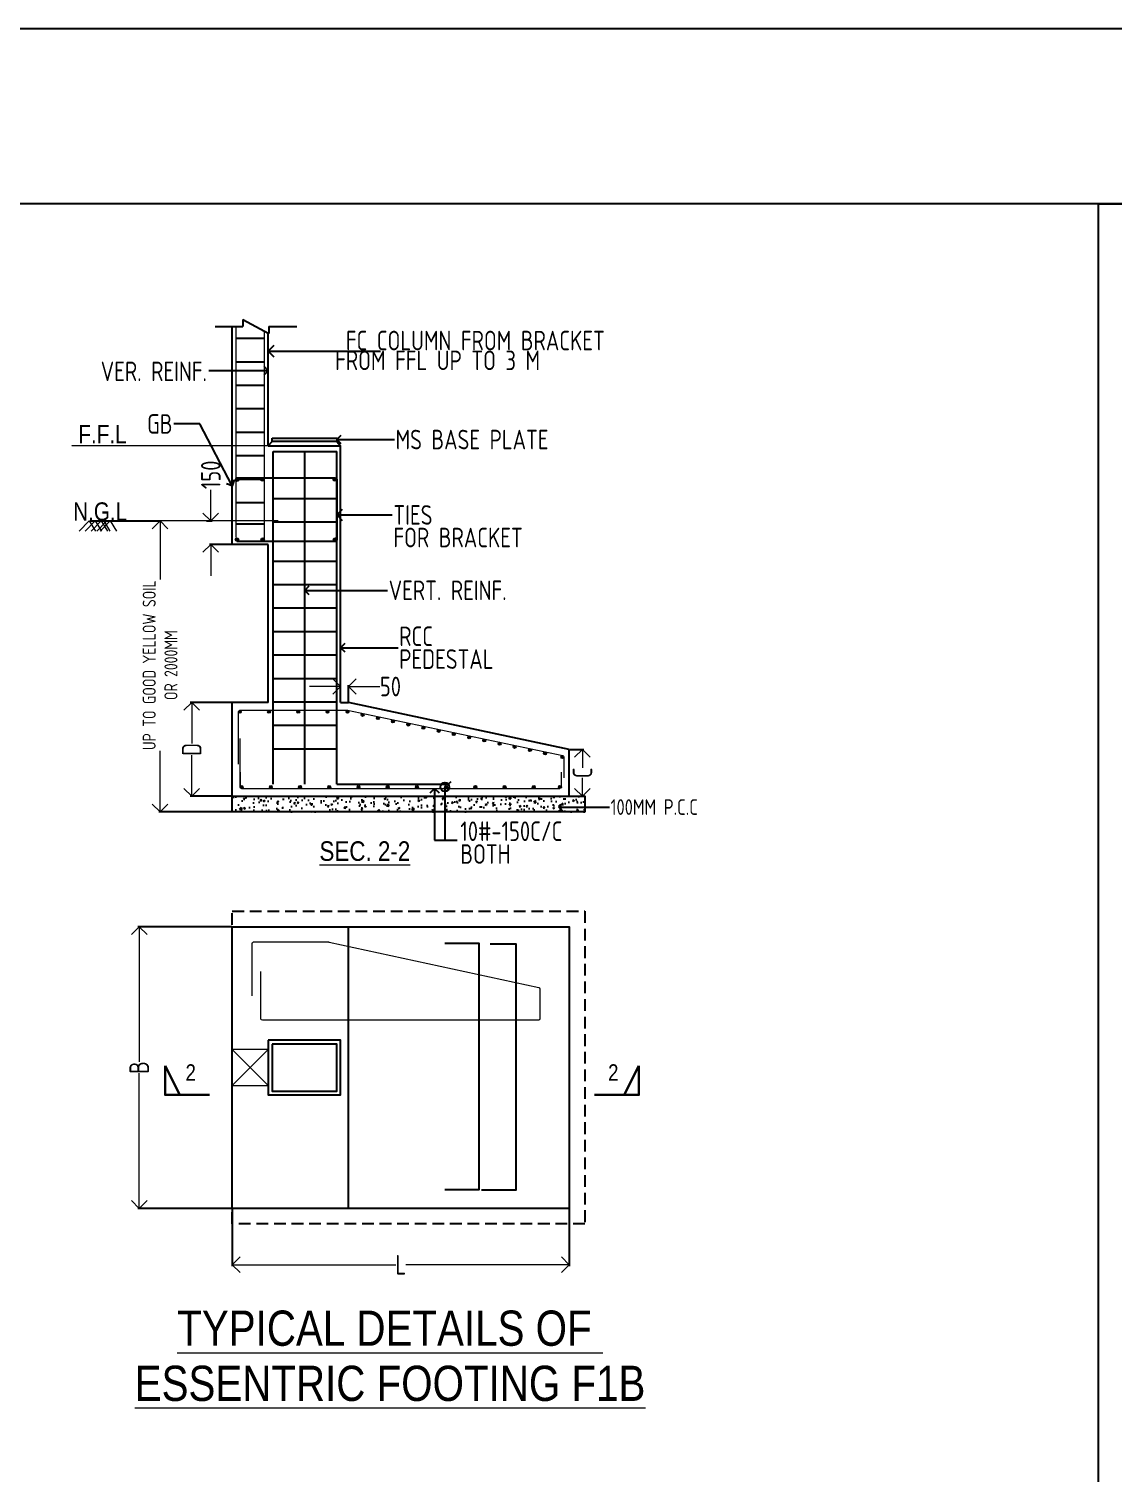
# Model space of a CAD drawing. Header units: millimetres. Extents: x 3470347 to 5996549, y -3470518 to 17149644.
# Drawn here: x 4939104 to 4952968, y 6913102 to 6931563 of the extents above; entities that cross this region are included whole.
import ezdxf
from ezdxf.enums import TextEntityAlignment as Align

# ---------------------------------------------------------------- set-up
doc = ezdxf.new("R2010")
doc.units = ezdxf.units.MM
doc.header["$MEASUREMENT"] = 0
doc.header["$PDMODE"] = 35
doc.header["$PDSIZE"] = -5
doc.linetypes.add('DASHED2', pattern=[0.375, 0.25, -0.125])
doc.linetypes.add('HIDDEN', pattern=[0.375, 0.25, -0.125])
doc.layers.get('0').update_dxf_attribs({"linetype": 'CONTINUOUS', "lineweight": 25})
doc.layers.get('DEFPOINTS').update_dxf_attribs({"linetype": 'CONTINUOUS', "lineweight": 25})
for name, color, linetype, lineweight in [('BLOCK', 7, 'CONTINUOUS', 30), ('L4', 4, 'CONTINUOUS', 30), ('PV_TEXT_ROMANS', 7, 'CONTINUOUS', 0), ('rDIMension', 1, 'CONTINUOUS', 18), ('rPCC DASH', 9, 'HIDDEN', 15), ('rRCC 1', 3, 'CONTINUOUS', 25), ('rRCC 2', 40, 'CONTINUOUS', 15), ('rREINF 1', 1, 'CONTINUOUS', 25), ('SHEET', 7, 'CONTINUOUS', 15), ('TEXT3', 7, 'CONTINUOUS', 30), ('TEXT6', 6, 'CONTINUOUS', 50)]:
    doc.layers.add(name, color=color, linetype=linetype, lineweight=lineweight)
doc.layers.add('S&T_HATCH', color=7, linetype='CONTINUOUS')
doc.styles.add('DIM', font='geniso.shx', dxfattribs={"width": 0.85})
doc.styles.add('J.P', font='ARIALN.TTF')
doc.styles.add('ROMANS', font='', dxfattribs={"width": 0.8})
doc.styles.get('ROMANS').set_extended_font_data('AR CENA')
doc.dimstyles.new('ST-150', dxfattribs={"dimscale": 75, "dimtxt": 3, "dimasz": 2, "dimexe": 0.18, "dimexo": 0.0625, "dimgap": 0.2, "dimtad": 0, "dimdec": 0, "dimlfac": 2, "dimzin": 0, "dimdsep": 46, "dimtxsty": 'DIM', "dimblk": 'OPEN90', "dimcen": 0.09, "dimclrd": 256, "dimclrt": 7, "dimadec": 0, "dimazin": 0, "dimtfac": 1, "dimtdec": 0, "dimtofl": 0, "dimtmove": 0, "dimatfit": 3, "dimldrblk": 'OPEN90', "dimfxl": 1, "dimtolj": 1, "dimtzin": 0, "dimlwd": -1, "dimarcsym": 0})
doc.dimstyles.new('ST-50', dxfattribs={"dimscale": 100, "dimtxt": 2.5, "dimasz": 2, "dimexe": 0.18, "dimexo": 0.0625, "dimgap": 0.2, "dimtad": 0, "dimdec": 0, "dimlfac": 0.5, "dimzin": 0, "dimdsep": 46, "dimtxsty": 'DIM', "dimblk": 'OPEN90', "dimcen": 0.09, "dimclrd": 256, "dimclrt": 7, "dimadec": 0, "dimazin": 0, "dimtfac": 1, "dimtdec": 0, "dimtofl": 0, "dimtmove": 0, "dimatfit": 3, "dimldrblk": 'OPEN90', "dimfxl": 1, "dimtolj": 1, "dimtzin": 0, "dimlwd": -1, "dimarcsym": 0})

# ---------------------------------------------------------------- blocks, each defined once
blk = doc.blocks.new('_Open90')
at = {"color": 0, "linetype": 'ByBlock', "lineweight": -2}
for p, q in [((0, 0), (-1, 0)), ((-0.5, 0.5), (0, 0)), ((0, 0), (-0.5, -0.5))]:
    blk.add_line(p, q, dxfattribs=at)
blk = doc.blocks.new('*D922')
at = {"layer": 'DEFPOINTS', "color": 0}
for p in [(4939876.032897387, 6925272.909281857), (4940781.549679698, 6925272.909281857), (4941705.131985363, 6921553.547064048)]:
    blk.add_point(p, dxfattribs=at)
at = {"layer": 'rDIMension', "color": 0, "lineweight": -2}
for p, q in [((4939882.282897387, 6925272.909281857), (4940799.549679698, 6925272.909281857)), ((4941698.881985363, 6921553.547064048), (4940763.549679698, 6921553.547064048))]:
    blk.add_line(p, q, dxfattribs=at)
at = {"layer": 'rDIMension'}
for p, q in [((4940781.549679698, 6925072.909281857), (4940781.549679698, 6924526.635728404)), ((4940781.549679698, 6921753.547064048), (4940781.549679698, 6922333.291628404))]:
    blk.add_line(p, q, dxfattribs=at)
at = {"layer": 'rDIMension', "xscale": 200, "yscale": 200, "zscale": 200}
for p, rotation in [((4940781.549679698, 6925272.909281857), 90), ((4940781.549679698, 6921553.547064048), 270)]:
    blk.add_blockref('_Open90', p, dxfattribs=dict(at, rotation=rotation))
at = {"layer": 'rDIMension', "color": 7, "insert": (4940781.549679698, 6923429.963678405), "char_height": 250, "attachment_point": 5, "rotation": 90, "style": 'DIM'}
blk.add_mtext('\\A1;{\\H0.66667x;UP TO GOOD YELLOW SOIL\\POR 2000MM}', dxfattribs=at)
blk = doc.blocks.new('*D923')
at = {"layer": 'DEFPOINTS', "color": 0}
for p in [(4941367.699744461, 6925272.909281857), (4941429.979366796, 6924972.909281856), (4941705.131985363, 6924972.909281856)]:
    blk.add_point(p, dxfattribs=at)
at = {"layer": 'rDIMension'}
for p, q in [((4941429.979366796, 6925472.909281857), (4941429.979366796, 6925672.909281857)), ((4941429.979366796, 6924772.909281856), (4941429.979366796, 6924572.909281856))]:
    blk.add_line(p, q, dxfattribs=at)
at = {"layer": 'rDIMension', "color": 0, "lineweight": -2}
for p, q in [((4941373.949744461, 6925272.909281857), (4941447.979366796, 6925272.909281857)), ((4941698.881985363, 6924972.909281856), (4941411.979366796, 6924972.909281856))]:
    blk.add_line(p, q, dxfattribs=at)
at = {"layer": 'rDIMension', "xscale": 200, "yscale": 200, "zscale": 200}
for p, rotation in [((4941429.979366796, 6925272.909281857), 270), ((4941429.979366796, 6924972.909281856), 90)]:
    blk.add_blockref('_Open90', p, dxfattribs=dict(at, rotation=rotation))
at = {"layer": 'rDIMension', "color": 7, "insert": (4941429.979366796, 6925862.992943275), "char_height": 250, "attachment_point": 5, "rotation": 90, "style": 'DIM'}
blk.add_mtext('\\A1;150', dxfattribs=at)
blk = doc.blocks.new('*D924')
at = {"layer": 'DEFPOINTS', "color": 0}
for p in [(4946013.642554034, 6922353.547064048), (4946182.325642149, 6922353.547064048), (4946213.642554034, 6921753.547064049)]:
    blk.add_point(p, dxfattribs=at)
at = {"layer": 'rDIMension', "color": 0, "lineweight": -2}
for p, q in [((4946019.892554034, 6922353.547064048), (4946200.325642149, 6922353.547064048)), ((4946207.392554034, 6921753.547064049), (4946164.325642149, 6921753.547064049))]:
    blk.add_line(p, q, dxfattribs=at)
at = {"layer": 'rDIMension'}
for p, q in [((4946182.325642149, 6922153.547064048), (4946182.325642149, 6922116.047064047)), ((4946182.325642149, 6921953.547064049), (4946182.325642149, 6921991.047064047))]:
    blk.add_line(p, q, dxfattribs=at)
at = {"layer": 'rDIMension', "xscale": 200, "yscale": 200, "zscale": 200}
for p, rotation in [((4946182.325642149, 6922353.547064048), 90), ((4946182.325642149, 6921753.547064049), 270)]:
    blk.add_blockref('_Open90', p, dxfattribs=dict(at, rotation=rotation))
at = {"layer": 'rDIMension', "color": 7, "insert": (4946182.325642149, 6922053.547064048), "char_height": 250, "attachment_point": 5, "rotation": 90, "style": 'DIM'}
blk.add_mtext('\\A1;C', dxfattribs=at)
blk = doc.blocks.new('*D925')
at = {"layer": 'DEFPOINTS', "color": 0}
for p in [(4941185.924469935, 6922953.547064048), (4941705.131985363, 6922953.547064048), (4941705.131985363, 6921753.547064048)]:
    blk.add_point(p, dxfattribs=at)
at = {"layer": 'rDIMension', "color": 0, "lineweight": -2}
for p, q in [((4941698.881985363, 6922953.547064048), (4941167.924469935, 6922953.547064048)), ((4941698.881985363, 6921753.547064048), (4941167.924469935, 6921753.547064048))]:
    blk.add_line(p, q, dxfattribs=at)
at = {"layer": 'rDIMension'}
for p, q in [((4941185.924469935, 6922753.547064048), (4941185.924469935, 6922426.672064047)), ((4941185.924469935, 6921953.547064048), (4941185.924469935, 6922280.422064047))]:
    blk.add_line(p, q, dxfattribs=at)
at = {"layer": 'rDIMension', "xscale": 200, "yscale": 200, "zscale": 200}
for p, rotation in [((4941185.924469935, 6922953.547064048), 90), ((4941185.924469935, 6921753.547064048), 270)]:
    blk.add_blockref('_Open90', p, dxfattribs=dict(at, rotation=rotation))
at = {"layer": 'rDIMension', "color": 7, "insert": (4941185.924469935, 6922353.547064048), "char_height": 250, "attachment_point": 5, "rotation": 90, "style": 'DIM'}
blk.add_mtext('\\A1;D', dxfattribs=at)
blk = doc.blocks.new('*D926')
at = {"layer": 'DEFPOINTS', "color": 0}
for p in [(4941705.131985363, 6920086.642667905), (4940514.461226892, 6916486.642667905), (4941705.131985363, 6916486.642667905)]:
    blk.add_point(p, dxfattribs=at)
at = {"layer": 'rDIMension', "color": 0, "lineweight": -2}
for p, q in [((4941698.881985363, 6920086.642667905), (4940496.461226892, 6920086.642667905)), ((4941698.881985363, 6916486.642667905), (4940496.461226892, 6916486.642667905))]:
    blk.add_line(p, q, dxfattribs=at)
at = {"layer": 'rDIMension'}
for p, q in [((4940514.461226892, 6919886.642667905), (4940514.461226892, 6918359.767667904)), ((4940514.461226892, 6916686.642667905), (4940514.461226892, 6918213.517667904))]:
    blk.add_line(p, q, dxfattribs=at)
at = {"layer": 'rDIMension', "xscale": 200, "yscale": 200, "zscale": 200}
for p, rotation in [((4940514.461226892, 6920086.642667905), 90), ((4940514.461226892, 6916486.642667905), 270)]:
    blk.add_blockref('_Open90', p, dxfattribs=dict(at, rotation=rotation))
at = {"layer": 'rDIMension', "color": 7, "insert": (4940514.461226892, 6918286.642667905), "char_height": 250, "attachment_point": 5, "rotation": 90, "style": 'DIM'}
blk.add_mtext('\\A1;B', dxfattribs=at)
blk = doc.blocks.new('*D927')
at = {"layer": 'DEFPOINTS', "color": 0}
for p in [(4941705.131985363, 6916486.642667905), (4946013.642554034, 6916486.642667905), (4946013.642554034, 6915765.555356485)]:
    blk.add_point(p, dxfattribs=at)
at = {"layer": 'rDIMension', "color": 0, "lineweight": -2}
for p, q in [((4941705.131985363, 6916480.392667905), (4941705.131985363, 6915747.555356485)), ((4946013.642554034, 6916480.392667905), (4946013.642554034, 6915747.555356485))]:
    blk.add_line(p, q, dxfattribs=at)
at = {"layer": 'rDIMension'}
for p, q in [((4941905.131985363, 6915765.555356485), (4943796.887269698, 6915765.555356485)), ((4945813.642554034, 6915765.555356485), (4943921.887269698, 6915765.555356485))]:
    blk.add_line(p, q, dxfattribs=at)
at = {"layer": 'rDIMension', "xscale": 200, "yscale": 200, "zscale": 200, "rotation": 180}
blk.add_blockref('_Open90', (4941705.131985363, 6915765.555356485), dxfattribs=at)
at = {"layer": 'rDIMension', "xscale": 200, "yscale": 200, "zscale": 200}
blk.add_blockref('_Open90', (4946013.642554034, 6915765.555356485), dxfattribs=at)
at = {"layer": 'rDIMension', "color": 7, "insert": (4943859.387269698, 6915765.555356485), "char_height": 250, "attachment_point": 5, "style": 'DIM'}
blk.add_mtext('\\A1;L', dxfattribs=at)
blk = doc.blocks.new('SMH-1')
at = {"layer": 'L4'}
for points in [[(0, 0), (814.6229330631322, 0), (814.6229330631322, 534.8206034718023)], [(814.6229330631322, 534.8206034718023), (546.0281598753063, 0)]]:
    blk.add_lwpolyline(points, dxfattribs=at)
at = {"layer": 'TEXT6', "style": 'ROMANS', "width": 0.85}
blk.add_attdef('SEC', text='', height=300, dxfattribs=at).set_placement((346.3707409001945, 410.1505165286653), align=Align.MIDDLE_CENTER)
blk = doc.blocks.new('*D928')
at = {"layer": 'DEFPOINTS', "color": 0}
for p in [(4943190.131985363, 6923157.357035187), (4943090.131985363, 6922953.547064054), (4943190.131985363, 6922953.547064054)]:
    blk.add_point(p, dxfattribs=at)
at = {"layer": 'rDIMension'}
for p, q in [((4942890.131985363, 6923157.357035187), (4942690.131985363, 6923157.357035187)), ((4943390.131985363, 6923157.357035187), (4943590.131985363, 6923157.357035187))]:
    blk.add_line(p, q, dxfattribs=at)
at = {"layer": 'rDIMension', "color": 0, "lineweight": -2}
for p, q in [((4943090.131985363, 6922959.797064054), (4943090.131985363, 6923175.357035187)), ((4943190.131985363, 6922959.797064054), (4943190.131985363, 6923175.357035187))]:
    blk.add_line(p, q, dxfattribs=at)
at = {"layer": 'rDIMension', "xscale": 200, "yscale": 200, "zscale": 200}
blk.add_blockref('_Open90', (4943090.131985363, 6923157.357035187), dxfattribs=at)
at = {"layer": 'rDIMension', "xscale": 200, "yscale": 200, "zscale": 200, "rotation": 180}
blk.add_blockref('_Open90', (4943190.131985363, 6923157.357035187), dxfattribs=at)
at = {"layer": 'rDIMension', "color": 7, "insert": (4943727.09064678, 6923157.357035187), "char_height": 250, "attachment_point": 5, "style": 'DIM'}
blk.add_mtext('\\A1;50', dxfattribs=at)

msp = doc.modelspace()

# ---------------------------------------------------------------- hatches: boundary and pattern name
at = {"layer": 'rRCC 2'}
h = msp.add_hatch(color=256, dxfattribs=at)
h.dxf.hatch_style = 1
h.paths.add_polyline_path([(4941743.692164892, 6925800.181138147, -1), (4941788.876914928, 6925800.094663036, -1)])
h = msp.add_hatch(color=256, dxfattribs=at)
h.dxf.hatch_style = 1
h.paths.add_polyline_path([(4942068.332289184, 6925803.095299105, -1), (4942113.517039219, 6925803.008823995, -1)])
h = msp.add_hatch(color=256, dxfattribs=at)
h.dxf.hatch_style = 1
h.paths.add_polyline_path([(4942993.332289185, 6925803.095299105, -1), (4943038.51703922, 6925803.008823995, -1)])
h = msp.add_hatch(color=256, dxfattribs=at)
h.dxf.hatch_style = 1
h.paths.add_polyline_path([(4941742.242204631, 6925035.975636766, -1), (4941787.426954666, 6925035.889161656, -1)])
h = msp.add_hatch(color=256, dxfattribs=at)
h.dxf.hatch_style = 1
h.paths.add_polyline_path([(4942070.759750749, 6925035.416117863, -1), (4942115.944500783, 6925035.329642752, -1)])
h = msp.add_hatch(color=256, dxfattribs=at)
h.dxf.hatch_style = 1
h.paths.add_polyline_path([(4942995.75975075, 6925035.416117863, -1), (4943040.944500784, 6925035.329642752, -1)])
h = msp.add_hatch(color=256, dxfattribs=at)
h.dxf.hatch_style = 1
edge = h.paths.add_edge_path()
edge.add_arc((4941801.497290931, 6922834.846284109), 18.70077993899758, 0, 360)
h = msp.add_hatch(color=256, dxfattribs=at)
h.dxf.hatch_style = 1
edge = h.paths.add_edge_path()
edge.add_arc((4942175.119339833, 6922834.846284109), 18.70077993899758, 0, 360)
h = msp.add_hatch(color=256, dxfattribs=at)
h.dxf.hatch_style = 1
edge = h.paths.add_edge_path()
edge.add_arc((4942548.741388735, 6922834.846284109), 18.70077993899758, 0, 360)
h = msp.add_hatch(color=256, dxfattribs=at)
h.dxf.hatch_style = 1
edge = h.paths.add_edge_path()
edge.add_arc((4942922.363437638, 6922834.846284109), 18.70077993899758, 0, 360)
h = msp.add_hatch(color=256, dxfattribs=at)
h.dxf.hatch_style = 1
edge = h.paths.add_edge_path()
edge.add_arc((4943178.089974307, 6922834.846284109), 18.70077993899758, 0, 360)
h = msp.add_hatch(color=256, dxfattribs=at)
h.dxf.hatch_style = 1
edge = h.paths.add_edge_path()
edge.add_arc((4943370.550330196, 6922794.305873882), 18.70077993899758, 0, 360)
h = msp.add_hatch(color=256, dxfattribs=at)
h.dxf.hatch_style = 1
edge = h.paths.add_edge_path()
edge.add_arc((4943566.96895868, 6922752.931681581), 18.70077993899758, 0, 360)
h = msp.add_hatch(color=256, dxfattribs=at)
h.dxf.hatch_style = 1
edge = h.paths.add_edge_path()
edge.add_arc((4943759.429314569, 6922712.391271354), 18.70077993899758, 0, 360)
h = msp.add_hatch(color=256, dxfattribs=at)
h.dxf.hatch_style = 1
edge = h.paths.add_edge_path()
edge.add_arc((4943955.847943053, 6922671.017079053), 18.70077993899758, 0, 360)
h = msp.add_hatch(color=256, dxfattribs=at)
h.dxf.hatch_style = 1
edge = h.paths.add_edge_path()
edge.add_arc((4944148.308298942, 6922630.476668825), 18.70077993899758, 0, 360)
h = msp.add_hatch(color=256, dxfattribs=at)
h.dxf.hatch_style = 1
edge = h.paths.add_edge_path()
edge.add_arc((4944344.726927426, 6922589.102476524), 18.70077993899758, 0, 360)
h = msp.add_hatch(color=256, dxfattribs=at)
h.dxf.hatch_style = 1
edge = h.paths.add_edge_path()
edge.add_arc((4944537.187283315, 6922548.562066297), 18.70077993899758, 0, 360)
h = msp.add_hatch(color=256, dxfattribs=at)
h.dxf.hatch_style = 1
edge = h.paths.add_edge_path()
edge.add_arc((4944733.605911799, 6922507.187873996), 18.70077993899758, 0, 360)
h = msp.add_hatch(color=256, dxfattribs=at)
h.dxf.hatch_style = 1
edge = h.paths.add_edge_path()
edge.add_arc((4944926.066267688, 6922466.647463769), 18.70077993899758, 0, 360)
h = msp.add_hatch(color=256, dxfattribs=at)
h.dxf.hatch_style = 1
edge = h.paths.add_edge_path()
edge.add_arc((4945122.484896172, 6922425.273271468), 18.70077993899758, 0, 360)
h = msp.add_hatch(color=256, dxfattribs=at)
h.dxf.hatch_style = 1
edge = h.paths.add_edge_path()
edge.add_arc((4945314.945252061, 6922384.73286124), 18.70077993899758, 0, 360)
h = msp.add_hatch(color=256, dxfattribs=at)
h.dxf.hatch_style = 1
edge = h.paths.add_edge_path()
edge.add_arc((4945511.363880545, 6922343.358668939), 18.70077993899758, 0, 360)
h = msp.add_hatch(color=256, dxfattribs=at)
h.dxf.hatch_style = 1
edge = h.paths.add_edge_path()
edge.add_arc((4945703.824236434, 6922302.818258712), 18.70077993899758, 0, 360)
h = msp.add_hatch(color=256, dxfattribs=at)
h.dxf.hatch_style = 1
edge = h.paths.add_edge_path()
edge.add_arc((4945925.912358778, 6922255.010982598), 18.70077993899758, 0, 360)
h = msp.add_hatch(color=256, dxfattribs=at)
h.dxf.hatch_style = 1
edge = h.paths.add_edge_path()
edge.add_arc((4941823.832765302, 6921872.247843988), 18.70077993899758, 0, 360)
h = msp.add_hatch(color=256, dxfattribs=at)
h.dxf.hatch_style = 1
edge = h.paths.add_edge_path()
edge.add_arc((4942197.454814205, 6921872.247843988), 18.70077993899758, 0, 360)
h = msp.add_hatch(color=256, dxfattribs=at)
h.dxf.hatch_style = 1
edge = h.paths.add_edge_path()
edge.add_arc((4942571.076863106, 6921872.247843988), 18.70077993899758, 0, 360)
h = msp.add_hatch(color=256, dxfattribs=at)
h.dxf.hatch_style = 1
edge = h.paths.add_edge_path()
edge.add_arc((4942944.69891201, 6921872.247843988), 18.70077993899758, 0, 360)
h = msp.add_hatch(color=256, dxfattribs=at)
h.dxf.hatch_style = 1
edge = h.paths.add_edge_path()
edge.add_arc((4943318.320960912, 6921872.247843988), 18.70077993899758, 0, 360)
h = msp.add_hatch(color=256, dxfattribs=at)
h.dxf.hatch_style = 1
edge = h.paths.add_edge_path()
edge.add_arc((4943691.943009814, 6921872.247843987), 18.70077993899758, 0, 360)
h = msp.add_hatch(color=256, dxfattribs=at)
h.dxf.hatch_style = 1
edge = h.paths.add_edge_path()
edge.add_arc((4944065.565058717, 6921872.247843987), 18.70077993899758, 0, 360)
h = msp.add_hatch(color=256, dxfattribs=at)
h.dxf.hatch_style = 1
edge = h.paths.add_edge_path()
edge.add_arc((4944439.187107619, 6921872.247843987), 18.70077993899758, 0, 360)
h = msp.add_hatch(color=256, dxfattribs=at)
h.dxf.hatch_style = 1
edge = h.paths.add_edge_path()
edge.add_arc((4944812.809156522, 6921872.247843987), 18.70077993899758, 0, 360)
h = msp.add_hatch(color=256, dxfattribs=at)
h.dxf.hatch_style = 1
edge = h.paths.add_edge_path()
edge.add_arc((4945186.431205425, 6921872.247843987), 18.70077993899758, 0, 360)
h = msp.add_hatch(color=256, dxfattribs=at)
h.dxf.hatch_style = 1
edge = h.paths.add_edge_path()
edge.add_arc((4945560.053254329, 6921872.247843987), 18.70077993899758, 0, 360)
h = msp.add_hatch(color=256, dxfattribs=at)
h.dxf.hatch_style = 1
edge = h.paths.add_edge_path()
edge.add_arc((4945894.941774094, 6921872.247843987), 18.70077993899758, 0, 360)
h = msp.add_hatch(color=256, dxfattribs=at)
h.dxf.hatch_style = 1
edge = h.paths.add_edge_path()
edge.add_arc((4945894.941774094, 6921872.247843987), 18.70077993899758, 0, 360)
at = {"layer": 'S&T_HATCH', "linetype": 'ByBlock', "transparency": 33554559}
h = msp.add_hatch(dxfattribs=at)
h.set_pattern_fill('AR-CONC', color=256, scale=30)
h.set_pattern_definition([(49.99999999999999, (2560262.459818447, 8953717.910966828), (215.178054780226, -18.82564049477853), [22.5, -247.5]), (355, (2560262.459818447, 8953717.910966828), (-41.6254000839, 225.6576401100035), [18, -198]), (100.45144446, (2560280.391322747, 8953716.34216363), (173.5526540181336, 206.8319972905888), [19.12205759999984, -210.3426335999987]), (46.18420000000001, (2560262.459818447, 8953777.910966828), (320.1723992014717, -49.65578423792296), [33.75, -371.25]), (96.63563549, (2560289.140841947, 8953773.77297473), (280.3985837022685, 292.2355802323651), [28.6831026, -315.5141279999999]), (351.1841639899999, (2560262.459818447, 8953777.910966828), (280.3985835164319, 292.2355800809971), [27, -297.0000003]), (21, (2560292.459818447, 8953762.910966828), (179.0721156355385, -120.7856671996016), [22.5, -247.5]), (326.0000000000001, (2560292.459818447, 8953762.910966828), (72.99459957647451, 217.5450135140559), [18, -198]), (71.45144474, (2560307.382494648, 8953752.845494632), (252.0667130189913, 96.75934584190615), [19.122057, -210.3426336]), (37.50000000000001, (2560262.459818447, 8953717.910966828), (3.647956595187201, 99.86815614939344), [0, -195.6, 0, -201, 0, -198.75]), (7.499999999999999, (2560262.459818447, 8953717.910966828), (78.92086123264458, 118.3235135647081), [0, -114.6, 0, -191.1, 0, -75.75]), (327.5, (2560195.559818448, 8953717.910966828), (160.1467308517227, -6.766461520313927), [0, -75, 0, -234, 0, -310.5]), (317.5, (2560165.559818448, 8953717.910966828), (174.9558508027159, 30.03149469969532), [0, -97.5, 0, -155.4, 0, -220.5])])
h.paths.add_polyline_path([(4946213.642554034, 6921753.547064048), (4941705.131985363, 6921753.547064049), (4941705.131985363, 6921553.547064049), (4946213.642554034, 6921553.547064048)])

# ---------------------------------------------------------------- linework, layer by layer
at = {"color": 192, "lineweight": 25, "elevation": -6.651888002746348e-07}
msp.add_lwpolyline([(4871034.922074285, 6848423.867082559), (4988617.795221603, 6848423.867082559), (4988617.795221603, 6931563.357165799), (4871034.922074285, 6931563.357165799)], close=True, dxfattribs=at)
at = {"lineweight": 25, "elevation": -6.651888002746348e-07}
msp.add_lwpolyline([(4973760.626408027, 6850659.341464146), (4952779.77607966, 6850659.341464146), (4952779.77607966, 6929327.882784202), (4973760.626408027, 6929327.882784202)], close=True, dxfattribs=at)
at = {"color": 3, "linetype": 'ByBlock'}
msp.add_lwpolyline([(4941705.131985363, 6921553.547064048), (4941705.131985363, 6922953.547064048)], dxfattribs=at)
at = {"linetype": 'DASHED2', "ltscale": 600}
msp.add_lwpolyline([(4941705.131985363, 6916286.642667905), (4941705.131985363, 6920286.642667905), (4946213.642554034, 6920286.642667905), (4946213.642554034, 6916286.642667905)], close=True, dxfattribs=at)
at = {"color": 1, "linetype": 'ByBlock'}
msp.add_lwpolyline([(4941705.131985363, 6916486.642667905), (4941705.131985363, 6920086.642667905), (4946013.642554034, 6920086.642667905), (4946013.642554034, 6916486.642667905)], close=True, dxfattribs=at)
msp.add_lwpolyline([(4943190.131985364, 6916486.642667905), (4943190.131985364, 6920086.642667905)], dxfattribs=at)
at = {"color": 3, "linetype": 'ByBlock'}
msp.add_lwpolyline([(4942165.131985363, 6918636.642667898), (4942165.131985363, 6917936.642667898), (4943090.131985364, 6917936.642667905), (4943090.131985364, 6918636.642667905)], close=True, dxfattribs=at)
at = {"color": 2, "linetype": 'ByBlock'}
msp.add_lwpolyline([(4942215.131985363, 6918586.642667898), (4942215.131985363, 6917986.642667898), (4943040.131985364, 6917986.642667905), (4943040.131985364, 6918586.642667905)], close=True, dxfattribs=at)
at = {"layer": 'rPCC DASH'}
for p, q in [((4942290.131985364, 6926232.909281857), (4939646.934238698, 6926232.909281857)), ((4942290.131985364, 6925272.909281857), (4940019.697791262, 6925272.909281857))]:
    msp.add_line(p, q, dxfattribs=at)
at = {"layer": 'rRCC 1'}
for p, q in [((4941484.379232655, 6927760.528070162), (4941841.433052156, 6927760.528070162)), ((4941705.131985363, 6924972.909281857), (4941705.131985363, 6927760.528070162)), ((4941841.433052156, 6927850.600888999), (4942172.32541316, 6927670.455251325)), ((4941841.433052156, 6927850.600888999), (4941841.433052156, 6927760.528070162)), ((4942172.32541316, 6927760.528070162), (4942529.379232661, 6927760.528070162)), ((4942172.32541316, 6927760.528070162), (4942172.32541316, 6927670.455251325)), ((4942165.131985363, 6926232.909281857), (4942165.131985363, 6927674.371523776)), ((4942165.131985363, 6926232.909281857), (4943090.131985364, 6926232.909281857)), ((4943090.131985364, 6922953.547064048), (4943090.131985364, 6926232.909281857)), ((4941705.131985363, 6924972.909281857), (4941705.131985363, 6925272.909281857)), ((4942165.131985363, 6922953.547064048), (4942165.131985363, 6924972.909281857)), ((4942165.131985363, 6922953.547064048), (4941705.131985363, 6922953.547064048)), ((4943090.131985364, 6922953.547064048), (4943190.131985364, 6922953.547064048)), ((4946013.642554034, 6922353.547064048), (4943190.131985364, 6922953.547064048)), ((4946013.642554034, 6921753.547064048), (4946013.642554034, 6922353.547064048))]:
    msp.add_line(p, q, dxfattribs=at)
at = {"layer": 'rRCC 1', "color": 2}
for p, q in [((4941755.131985363, 6927609.48967735), (4942115.131985363, 6927609.48967735)), ((4941755.131985363, 6927309.48967735), (4942115.131985363, 6927309.48967735)), ((4941755.131985363, 6927009.48967735), (4942115.131985363, 6927009.48967735)), ((4941755.131985363, 6926709.48967735), (4942115.131985363, 6926709.48967735)), ((4941755.131985363, 6926409.48967735), (4942115.131985363, 6926409.48967735)), ((4941755.131985363, 6926109.48967735), (4942115.131985363, 6926109.48967735)), ((4942225.825016357, 6921907.421830069), (4942225.825016357, 6926160.918943924)), ((4942225.825016357, 6926160.918943924), (4943040.131985364, 6926160.918943924)), ((4942225.825016357, 6921907.421830069), (4942225.825016357, 6926160.918943924)), ((4942632.978500862, 6921907.421830069), (4942632.978500862, 6926160.918943924)), ((4943040.131985364, 6921907.421830069), (4943040.131985364, 6926160.918943924)), ((4941755.131985363, 6925809.48967735), (4942115.131985364, 6925809.48967735)), ((4941755.131985363, 6925509.48967735), (4942115.131985363, 6925509.48967735)), ((4942225.825016357, 6925560.918943924), (4943040.131985364, 6925560.918943924)), ((4941755.131985363, 6925235.878003231), (4942115.131985363, 6925235.878003231)), ((4942225.825016357, 6925260.918943924), (4943040.131985364, 6925260.918943924)), ((4942225.825016357, 6924760.918943924), (4943040.131985364, 6924760.918943924)), ((4942225.825016357, 6924460.918943924), (4943040.131985364, 6924460.918943924)), ((4942225.825016357, 6924160.918943924), (4943040.131985364, 6924160.918943924)), ((4942225.825016357, 6923860.918943924), (4943040.131985364, 6923860.918943924)), ((4942225.825016357, 6923560.918943924), (4943040.131985364, 6923560.918943924)), ((4942225.825016357, 6923260.918943924), (4943040.131985364, 6923260.918943924)), ((4942225.825016357, 6922960.918943924), (4943040.131985364, 6922960.918943924)), ((4942225.825016357, 6922660.918943924), (4943040.131985364, 6922660.918943924)), ((4942225.825016357, 6922360.918943924), (4943040.131985364, 6922360.918943924)), ((4943040.131985364, 6921907.421830069), (4944463.291985352, 6921907.421830069)), ((4944463.291985352, 6921907.421830069), (4944503.412751414, 6921941.42241406))]:
    msp.add_line(p, q, dxfattribs=at)
at = {"layer": 'rRCC 1', "color": 0}
for p, q in [((4942165.131985363, 6926232.909281857), (4942215.131985363, 6926290.491561557)), ((4943040.131985364, 6926290.491561557), (4943090.131985364, 6926232.909281857))]:
    msp.add_line(p, q, dxfattribs=at)
msp.add_lwpolyline([(4942215.131985363, 6926331.324037607), (4943040.131985364, 6926331.324037607), (4943040.131985364, 6926290.491561557), (4942215.131985363, 6926290.491561557)], close=True, dxfattribs=at)
at = {"layer": 'rRCC 1'}
for points in [[(4942165.131985363, 6924972.909281857), (4941705.131985363, 6924972.909281857), (4941705.131985363, 6925872.909281857)], [(4942290.131985364, 6925011.283431605), (4942290.131985364, 6925011.260419286)]]:
    msp.add_lwpolyline(points, dxfattribs=at)
at = {"layer": 'rRCC 1', "color": 2}
msp.add_lwpolyline([(4941761.257612211, 6925826.499295429), (4943017.539568973, 6925826.499295429, -0.4142135623247995), (4943040.131985364, 6925803.906879038), (4943040.131985364, 6925033.266599374, -0.4144419276323103), (4943017.521955368, 6925010.674189847), (4941763.19029889, 6925011.652097938)], format="xyb", dxfattribs=at)
at = {"layer": 'rRCC 1'}
msp.add_lwpolyline([(4941705.131985363, 6921753.547064049), (4946213.642554034, 6921753.547064048), (4946213.642554034, 6921553.547064048), (4941705.131985363, 6921553.547064049)], close=True, dxfattribs=at)
at = {"layer": 'rRCC 1', "color": 2}
for points in [[(4944421.937829531, 6919875.285830498), (4944858.117688998, 6919875.285830498), (4944858.117688998, 6916723.093058337), (4944421.937829531, 6916723.093058337)], [(4945002.352258465, 6919869.71935015), (4945329.417438514, 6919869.71935015), (4945329.417438514, 6916717.526577989), (4944893.237579047, 6916717.526577989)]]:
    msp.add_lwpolyline(points, dxfattribs=at)
at = {"layer": 'rRCC 2'}
for p, q in [((4941755.131985363, 6925066.070788042), (4941755.131985363, 6927760.528070162)), ((4942115.131985363, 6925066.070788042), (4942115.131985363, 6927701.592707898)), ((4942115.131985364, 6925011.377715464), (4942115.131985363, 6927701.592707898)), ((4939876.032897387, 6925272.909281857), (4939748.153583238, 6925144.852396765)), ((4939953.126094244, 6925272.909281857), (4939825.246780096, 6925144.852396765)), ((4939876.032897387, 6925272.909281857), (4939955.842964618, 6925144.852396765)), ((4940028.971258778, 6925272.909281857), (4939901.091944627, 6925144.852396765)), ((4939953.126094244, 6925272.909281857), (4940032.936161475, 6925144.852396765)), ((4940101.205129771, 6925272.909281857), (4939973.325815622, 6925144.852396765)), ((4940143.354510138, 6925272.909281857), (4940015.475195989, 6925144.852396765)), ((4940028.971258778, 6925272.909281857), (4940108.781326007, 6925144.852396765)), ((4940061.190781944, 6925272.909281857), (4940141.000849172, 6925144.852396765)), ((4940143.354510138, 6925272.909281857), (4940223.164577369, 6925144.852396765))]:
    msp.add_line(p, q, dxfattribs=at)
at = {"layer": 'rRCC 2', "color": 6}
for p, q in [((4941705.131985363, 6918516.642667898), (4942165.131985363, 6918056.642667898)), ((4942165.131985363, 6918516.642667898), (4941705.131985363, 6918056.642667898))]:
    msp.add_line(p, q, dxfattribs=at)
at = {"layer": 'rRCC 2'}
for points in [[(4941782.536025655, 6922163.655573637), (4941782.536025655, 6922834.585798775, -0.4142135623443229), (4941801.49729093, 6922853.547064048), (4943173.584535213, 6922853.547064048, -0.06921653228741868), (4943178.759412527, 6922852.827241304), (4945930.430655677, 6922273.207191807, -0.335381499519169), (4945944.217043638, 6922254.965749276), (4945944.217043638, 6921990.664937072)], [(4941957.408702247, 6919201.448513496), (4941957.408702247, 6919872.378738633, -0.4142135623443229), (4941976.369967521, 6919891.340003907), (4942937.332462452, 6919891.340003907, -0.06921653228741868), (4942942.507339766, 6919890.620181163), (4945625.047845536, 6919311.000131666, -0.335381499519169), (4945638.834233497, 6919292.758689134), (4945638.834233497, 6918910.301269182, -0.4142135623443229), (4945619.872968222, 6918891.340003907), (4942089.600947139, 6918891.340003908, -0.4142135623443229), (4942070.639681864, 6918910.301269183), (4942070.639681864, 6919512.223150694)]]:
    msp.add_lwpolyline(points, format="xyb", dxfattribs=at)
for points in [[(4941805.131985363, 6921872.247843988), (4941805.131985363, 6922493.130990774)], [(4941805.131985363, 6922063.547064049), (4941805.131985363, 6921872.247843988)], [(4945913.642554034, 6921872.247843987), (4945913.642554034, 6922063.547064048)], [(4941823.832765302, 6921853.547064049), (4945894.941774094, 6921853.547064048)]]:
    msp.add_lwpolyline(points, dxfattribs=at)
at = {"layer": 'rRCC 2', "color": 6}
msp.add_lwpolyline([(4941705.131985363, 6918516.642667898), (4941705.131985363, 6918056.642667898), (4942165.131985363, 6918056.642667898), (4942165.131985363, 6918516.642667898)], close=True, dxfattribs=at)
at = {"layer": 'rRCC 2'}
for centre, radius in [((4941766.28453991, 6925800.137900592), 22.59241639155215), ((4941766.28453991, 6925800.137900592), 22.59241639155215), ((4942090.924664201, 6925803.052061549), 22.59241639155215), ((4942090.924664201, 6925803.052061549), 22.59241639155215), ((4943015.924664202, 6925803.052061549), 22.59241639155215), ((4943015.924664202, 6925803.052061549), 22.59241639155215), ((4941764.834579648, 6925035.932399211), 22.59241639155215), ((4941764.834579648, 6925035.932399211), 22.59241639155215), ((4942093.352125766, 6925035.372880307), 22.59241639155215), ((4942093.352125766, 6925035.372880307), 22.59241639155215), ((4943018.352125767, 6925035.372880307), 22.59241639155215), ((4943018.352125767, 6925035.372880307), 22.59241639155215), ((4941801.497290931, 6922834.846284109), 18.70077993899758), ((4941801.497290931, 6922834.846284109), 18.70077993899758), ((4942175.119339833, 6922834.846284109), 18.70077993899758), ((4942175.119339833, 6922834.846284109), 18.70077993899758), ((4942548.741388735, 6922834.846284109), 18.70077993899758), ((4942548.741388735, 6922834.846284109), 18.70077993899758), ((4942922.363437638, 6922834.846284109), 18.70077993899758), ((4942922.363437638, 6922834.846284109), 18.70077993899758), ((4943178.089974307, 6922834.846284109), 18.70077993899758), ((4943178.089974307, 6922834.846284109), 18.70077993899758), ((4943370.550330196, 6922794.305873882), 18.70077993899758), ((4943370.550330196, 6922794.305873882), 18.70077993899758), ((4943566.96895868, 6922752.931681581), 18.70077993899758), ((4943566.96895868, 6922752.931681581), 18.70077993899758), ((4943759.429314569, 6922712.391271354), 18.70077993899758), ((4943759.429314569, 6922712.391271354), 18.70077993899758), ((4943955.847943053, 6922671.017079053), 18.70077993899758), ((4943955.847943053, 6922671.017079053), 18.70077993899758), ((4944148.308298942, 6922630.476668825), 18.70077993899758), ((4944148.308298942, 6922630.476668825), 18.70077993899758), ((4944344.726927426, 6922589.102476524), 18.70077993899758), ((4944344.726927426, 6922589.102476524), 18.70077993899758), ((4944537.187283315, 6922548.562066297), 18.70077993899758), ((4944537.187283315, 6922548.562066297), 18.70077993899758), ((4944733.605911799, 6922507.187873996), 18.70077993899758), ((4944733.605911799, 6922507.187873996), 18.70077993899758), ((4944926.066267688, 6922466.647463769), 18.70077993899758), ((4944926.066267688, 6922466.647463769), 18.70077993899758), ((4945122.484896172, 6922425.273271468), 18.70077993899758), ((4945122.484896172, 6922425.273271468), 18.70077993899758), ((4945314.945252061, 6922384.73286124), 18.70077993899758), ((4945314.945252061, 6922384.73286124), 18.70077993899758), ((4945511.363880545, 6922343.358668939), 18.70077993899758), ((4945511.363880545, 6922343.358668939), 18.70077993899758), ((4945703.824236434, 6922302.818258712), 18.70077993899758), ((4945703.824236434, 6922302.818258712), 18.70077993899758), ((4945925.912358778, 6922255.010982598, -7.600672584271155e-07), 18.70077993899758), ((4945925.912358778, 6922255.010982598, -7.600672584271155e-07), 18.70077993899758), ((4941823.832765302, 6921872.247843988), 18.70077993899758), ((4941823.832765302, 6921872.247843988), 18.70077993899758), ((4942197.454814205, 6921872.247843988), 18.70077993899758), ((4942197.454814205, 6921872.247843988), 18.70077993899758), ((4942571.076863106, 6921872.247843988), 18.70077993899758), ((4942571.076863106, 6921872.247843988), 18.70077993899758), ((4942944.69891201, 6921872.247843988), 18.70077993899758), ((4942944.69891201, 6921872.247843988), 18.70077993899758), ((4943318.320960912, 6921872.247843988), 18.70077993899758), ((4943318.320960912, 6921872.247843988), 18.70077993899758), ((4943691.943009814, 6921872.247843987), 18.70077993899758), ((4943691.943009814, 6921872.247843987), 18.70077993899758), ((4944065.565058717, 6921872.247843987), 18.70077993899758), ((4944065.565058717, 6921872.247843987), 18.70077993899758), ((4944439.187107619, 6921872.247843987), 18.70077993899758), ((4944439.187107619, 6921872.247843987), 18.70077993899758), ((4944812.809156522, 6921872.247843987), 18.70077993899758), ((4944812.809156522, 6921872.247843987), 18.70077993899758), ((4945186.431205425, 6921872.247843987), 18.70077993899758), ((4945186.431205425, 6921872.247843987), 18.70077993899758), ((4945560.053254329, 6921872.247843987), 18.70077993899758), ((4945560.053254329, 6921872.247843987), 18.70077993899758), ((4945894.941774094, 6921872.247843987), 18.70077993899758), ((4945894.941774094, 6921872.247843987), 18.70077993899758), ((4945894.941774094, 6921872.247843987), 18.70077993899758), ((4945894.941774094, 6921872.247843987), 18.70077993899758)]:
    msp.add_circle(centre, radius, dxfattribs=at)
at = {"layer": 'SHEET', "color": 220, "lineweight": 25, "elevation": -6.651888002746348e-07}
msp.add_lwpolyline([(4873274.595847357, 6850659.341464146), (4986378.121446762, 6850659.341464146), (4986378.121446762, 6929327.882784202), (4873274.595847357, 6929327.882784202)], close=True, dxfattribs=at)

# ---------------------------------------------------------------- block references
at = {"layer": 'BLOCK'}
ref = msp.add_blockref('SMH-1', (4941415.121504134, 6917936.642667905), dxfattribs=dict(at, xscale=-0.6985281548173935, yscale=0.6985281548173935, zscale=0.6985281548173935))
ref.add_attrib('SEC', '2', dxfattribs={"layer": 'TEXT6', "height": 209.558446445218, "style": 'ROMANS', "width": 0.85}).set_placement((4941173.17178961, 6918223.144351414), align=Align.MIDDLE_CENTER)
at = {"layer": 'BLOCK', "xscale": 0.6985281548173935, "yscale": 0.6985281548173935, "zscale": 0.6985281548173935}
msp.add_blockref('SMH-1', (4946334.630447928, 6917936.642667905), dxfattribs=at).add_auto_attribs({'SEC': '2'})

# ---------------------------------------------------------------- texts
at = {"layer": 'PV_TEXT_ROMANS', "style": 'J.P'}
for s, height, p in [('%%USEC. 2-2', 250, (4943399.952040795, 6921053.667199238)), ('%%UTYPICAL DETAILS OF ', 450, (4943722.02092988, 6914955.152749979)), ('%%UESSENTRIC FOOTING F1B', 450, (4943722.02092988, 6914250.061305663))]:
    msp.add_text(s, height=height, rotation=359.9999999999999, dxfattribs=at).set_placement(p, align=Align.MIDDLE)
at = {"layer": 'rDIMension', "color": 7, "style": 'DIM'}
for s, insert, char_height, attachment_point in [('\\A1;VER. REINF. ', (4941380.284287281, 6927185.55894162), 250, 6), ('\\A1;100MM P.C.C', (4946541.399011092, 6921615.937552488), 200, 4)]:
    msp.add_mtext(s, dxfattribs=dict(at, insert=insert, char_height=char_height, attachment_point=attachment_point))
at = {"layer": 'rDIMension', "color": 7, "char_height": 250, "attachment_point": 4, "line_spacing_factor": 0.7, "style": 'DIM'}
for s, insert in [('\\A1;RCC\\PPEDESTAL', (4943839.10098157, 6923653.367008618)), ('\\A1;10#-150C/C\\PBOTH', (4944620.489664236, 6921161.377793287))]:
    msp.add_mtext(s, dxfattribs=dict(at, insert=insert))
at = {"layer": 'rRCC 1', "color": 7, "insert": (4940941.171306763, 6926513.069826043), "char_height": 250, "attachment_point": 6, "style": 'DIM'}
msp.add_mtext('\\A1;GB', dxfattribs=at)
at = {"layer": 'rRCC 2', "color": 7, "char_height": 250, "style": 'DIM'}
for s, insert, attachment_point in [('\\A1;FC COLUMN FROM BRACKET', (4946468.219225939, 6927579.172192336), 6), ('\\A1;FROM FFL UP TO 3 M', (4945640.034924416, 6927326.107664405), 6), ('\\A1;MS BASE PLATE', (4943792.593232055, 6926313.683524147), 4), ('\\A1;TIES ', (4943764.813036859, 6925350.06402439), 4), ('\\A1;FOR BRACKET', (4943764.813036859, 6925061.318494297), 4), ('\\A1;VERT. REINF.', (4943704.759500963, 6924386.428498767), 4)]:
    msp.add_mtext(s, dxfattribs=dict(at, insert=insert, attachment_point=attachment_point))
at = {"layer": 'TEXT3', "style": 'ROMANS', "width": 0.85}
for s, p in [('F.F.L', (4939736.280328551, 6926266.173484943)), ('N.G.L', (4939670.139032571, 6925278.396122145))]:
    msp.add_text(s, height=232.5536011379122, dxfattribs=at).set_placement(p)

# ---------------------------------------------------------------- dimensions: what is measured, and where the dimension line sits
at = {"layer": 'rDIMension'}
dim = msp.add_linear_dim(base=(4941429.979366796, 6924972.909281856), p1=(4941367.699744461, 6925272.909281857), p2=(4941705.131985363, 6924972.909281856), angle=90, dimstyle='ST-50', dxfattribs=at)
dim.commit()
dim.dimension.update_dxf_attribs({"geometry": '*D923', "text_midpoint": (4941429.979366796, 6925862.992943275), "dimtype": 160})
for base, p1, p2, text, picture, middle in [((4940781.549679698, 6925272.909281857), (4941705.131985363, 6921553.547064048), (4939876.032897387, 6925272.909281857), '{\\H0.66667x;UP TO GOOD YELLOW SOIL\\POR 2000MM}', '*D922', (4940781.549679698, 6923429.963678405)), ((4946182.325642149, 6922353.547064048), (4946213.642554034, 6921753.547064049), (4946013.642554034, 6922353.547064048), 'C', '*D924', (4946182.325642149, 6922053.547064048))]:
    dim = msp.add_linear_dim(base=base, p1=p1, p2=p2, angle=90, text=text, dimstyle='ST-50', dxfattribs=at)
    dim.commit()
    dim.dimension.update_dxf_attribs({"geometry": picture, "text_midpoint": middle, "dimtype": 160})
dim = msp.add_linear_dim(base=(4943190.131985363, 6923157.357035187), p1=(4943090.131985363, 6922953.547064054), p2=(4943190.131985363, 6922953.547064054), angle=180, dimstyle='ST-50', dxfattribs=at)
dim.commit()
dim.dimension.update_dxf_attribs({"geometry": '*D928', "text_midpoint": (4943727.09064678, 6923157.357035187)})
dim = msp.add_linear_dim(base=(4941185.924469935, 6922953.547064048), p1=(4941705.131985363, 6921753.547064048), p2=(4941705.131985363, 6922953.547064048), angle=90, text='D', dimstyle='ST-50', dxfattribs=at)
dim.commit()
dim.dimension.update_dxf_attribs({"geometry": '*D925', "text_midpoint": (4941185.924469935, 6922353.547064048)})
dim = msp.add_linear_dim(base=(4940514.461226892, 6916486.642667905), p1=(4941705.131985363, 6920086.642667905), p2=(4941705.131985363, 6916486.642667905), angle=90, text='B', dimstyle='ST-50', override={"dimtxsty": 'DIM'}, dxfattribs=at)
dim.commit()
dim.dimension.update_dxf_attribs({"geometry": '*D926', "text_midpoint": (4940514.461226892, 6918286.642667905)})
dim = msp.add_linear_dim(base=(4946013.642554034, 6915765.555356485), p1=(4941705.131985363, 6916486.642667905), p2=(4946013.642554034, 6916486.642667905), text='L', dimstyle='ST-50', override={"dimtxsty": 'DIM'}, dxfattribs=at)
dim.commit()
dim.dimension.update_dxf_attribs({"geometry": '*D927', "text_midpoint": (4943859.387269698, 6915765.555356485)})

# ---------------------------------------------------------------- leaders
at = {"layer": 'rREINF 1'}
msp.add_leader([(4942163.664058743, 6927443.435425698), (4943599.121892066, 6927443.435425698)], dimstyle='ST-150', dxfattribs=at)
for points, override in [([(4942163.956539107, 6927194.282076729), (4941403.832262129, 6927194.282076729)], {"dimasz": 1.5}), ([(4944292.46611351, 6921853.54706405), (4944292.46611351, 6921193.560054731), (4944578.921681001, 6921193.560054731)], {"dimasz": 1.5}), ([(4944423.832765302, 6921872.247843988), (4944423.832765302, 6921193.560054731), (4944578.921681001, 6921193.560054731)], {"dimasz": 1.5, "dimldrblk": 'DotBlank'})]:
    msp.add_leader(points, dimstyle='ST-150', override=override, dxfattribs=at)
at = {"layer": 'rREINF 1', "annotation_type": 0, "has_hookline": 1}
for points, hookline_direction, text_width in [([(4941705.131985363, 6925723.767045371), (4941290.574454369, 6926513.069826043), (4940956.171306763, 6926513.069826043)], 1, 276.25), ([(4943090.131985364, 6923653.367008618), (4943824.10098157, 6923653.367008618)], 0, 1253.75), ([(4945878.945948347, 6921615.937552488), (4946526.399011092, 6921615.937552488)], 0, 1122)]:
    msp.add_leader(points, dimstyle='ST-150', override={"dimasz": 1.5}, dxfattribs=dict(at, hookline_direction=hookline_direction, text_width=text_width))
at = {"layer": 'rREINF 1', "annotation_type": 0, "has_hookline": 1, "hookline_direction": 0, "horizontal_direction": (1, 1.430212185077031e-12, 0)}
for points, text_width in [([(4943040.131985364, 6926313.683524147), (4943777.593232055, 6926313.683524147)], 1976.25), ([(4942631.451124693, 6924386.428498767), (4943689.759500963, 6924386.428498767)], 1530)]:
    msp.add_leader(points, dimstyle='ST-150', override={"dimasz": 1.5}, dxfattribs=dict(at, text_width=text_width))
at = {"layer": 'rREINF 1', "annotation_type": 0, "has_hookline": 1, "hookline_direction": 0, "text_width": 488.5355487179054, "horizontal_direction": (1, 1.430212185077031e-12, 0)}
msp.add_leader([(4943040.199583082, 6925350.06402439), (4943749.813036859, 6925350.06402439)], dimstyle='ST-150', dxfattribs=at)

doc.saveas('drawing.dxf')
